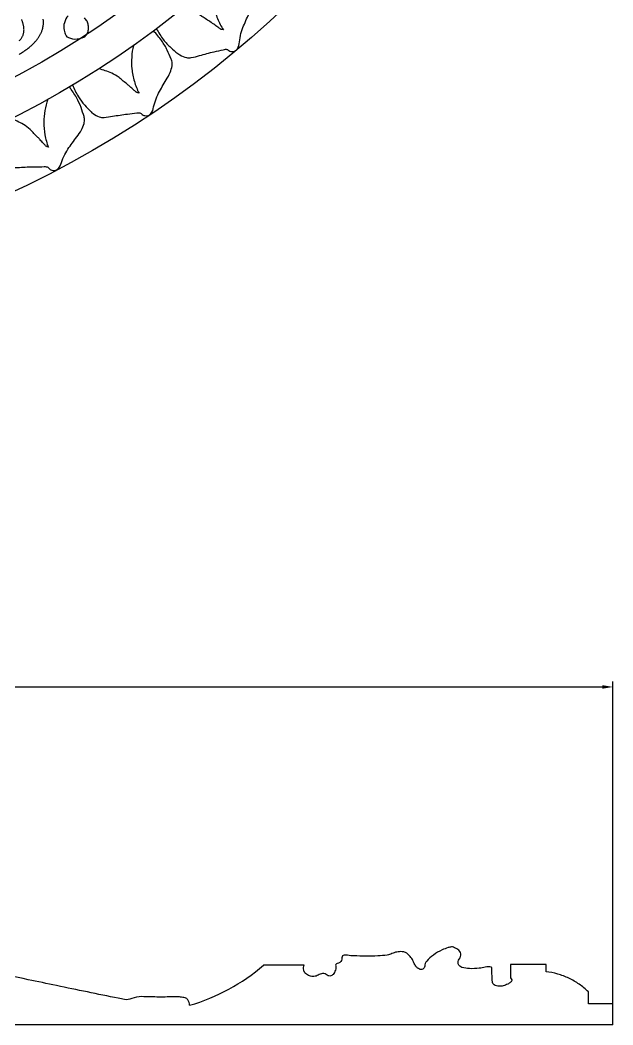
# Model space of a CAD drawing. Header units: millimetres. Extents: x 96 to 279, y 61 to 183.
# Drawn here: x 176.39 to 183.34, y 146.11 to 157.88 of the extents above; entities that cross this region are included whole.
import ezdxf

# ---------------------------------------------------------------- set-up
doc = ezdxf.new("R2010")
doc.units = ezdxf.units.MM
doc.layers.add('DIMENSIONS', color=4, linetype='Continuous')
doc.layers.add('PART', color=7, linetype='Continuous')
doc.styles.get("Standard").update_dxf_attribs({"font": 'arial.ttf'})
doc.dimstyles.new('BALMER1', dxfattribs={"dimscale": 0, "dimtxt": 0.09375, "dimasz": 0.125, "dimexe": 0.0625, "dimexo": 0.125, "dimgap": 0.0625, "dimtad": 1, "dimdec": 4, "dimlfac": -1, "dimzin": 3, "dimdsep": 46, "dimlunit": 4, "dimtxsty": 'Standard', "dimcen": 0.0625, "dimdle": 0.0625, "dimclrd": 256, "dimclre": 256, "dimclrt": 256, "dimadec": 0, "dimazin": 0, "dimtfac": 0.75, "dimtdec": 4, "dimtix": 1, "dimtmove": 2, "dimatfit": 3, "dimfxl": 1, "dimtolj": 1, "dimtzin": 3, "dimarcsym": 0})

# ---------------------------------------------------------------- blocks, each defined once
blk = doc.blocks.new('BALMERREPEAT240VIC')
at = {"layer": 'PART'}
for points in [[(-5.065, 9.198, 0.00388), (-5.078, 9.19, 0.015342), (-5.132, 9.154, 0.016729), (-5.18, 9.118, 0.004443), (-5.193, 9.107, 0.005109), (-5.204, 9.098, 0.01532), (-5.235, 9.068, 0.018761), (-5.259, 9.042, 0.00665), (-5.271, 9.028, 0.009918), (-5.278, 9.018, 0.008188), (-5.288, 9.005, 0.009198), (-5.296, 8.993, 0.011771), (-5.304, 8.98, 0.010918), (-5.312, 8.966, 0.012263), (-5.319, 8.952, 0.012046), (-5.325, 8.937, 0.011514), (-5.331, 8.923, 0.011316), (-5.336, 8.908, 0.010839), (-5.34, 8.894, 0.009371), (-5.343, 8.877, 0.013191), (-5.346, 8.864, 0.009748), (-5.348, 8.847, 0.021474), (-5.349, 8.835, 0.013471), (-5.35, 8.815, 0.036485), (-5.348, 8.802, 0.027825), (-5.344, 8.785, 0.058125)], [(-5.066, 9.037, 0.039906), (-5.078, 9.026, 0.023982), (-5.089, 9.013, 0.028997), (-5.096, 9.001, 0.020322), (-5.104, 8.987, 0.023621), (-5.11, 8.973, 0.020923), (-5.115, 8.957, 0.023532), (-5.118, 8.943, 0.020103), (-5.12, 8.927, 0.022557), (-5.121, 8.912, 0.01545), (-5.12, 8.895, 0.018912), (-5.119, 8.881, 0.010905), (-5.116, 8.864, 0.012838), (-5.113, 8.85, 0.009027), (-5.109, 8.834, 0.009646), (-5.105, 8.82, 0.011294), (-5.1, 8.806, 0.010293), (-5.094, 8.791, 0.015321)]]:
    blk.add_lwpolyline(points, format="xyb", dxfattribs=at)
at = {"layer": 'PART', "flags": 128}
blk.add_lwpolyline([(-5.64, 8.745, 0.116564), (-5.594, 8.828, 0.127706), (-5.592, 8.916, 0.041337), (-5.611, 8.973, 0.110231), (-5.625, 8.991, 0.094715), (-5.642, 9.002, 0.039654), (-5.689, 9.015, 0.137533), (-5.802, 9.006, 0.194611), (-5.863, 8.951, 0.081771), (-5.876, 8.907, 0.072916), (-5.875, 8.855, 0.079614), (-5.86, 8.811, 0.074967), (-5.831, 8.772)], format="xyb", dxfattribs=at)
blk = doc.blocks.new('*D143')
at = {"layer": 'Defpoints', "color": 0, "transparency": 16777216}
for p in [(183.345, 150.073), (159.417, 146.359), (183.345, 146.114)]:
    blk.add_point(p, dxfattribs=at)
at = {"layer": 'DIMENSIONS', "lineweight": -2, "transparency": 16777216}
for p, q in [((159.417, 146.484), (159.417, 150.136)), ((183.345, 146.239), (183.345, 150.136)), ((159.542, 150.073), (183.22, 150.073))]:
    blk.add_line(p, q, dxfattribs=at)
at = {"layer": 'DIMENSIONS', "transparency": 16777216}
for points in [[(159.542, 150.094), (159.542, 150.052), (159.417, 150.073)], [(183.22, 150.094), (183.22, 150.052), (183.345, 150.073)]]:
    blk.add_solid(points, dxfattribs=at)
at = {"layer": 'DIMENSIONS', "transparency": 16777216, "insert": (171.381, 150.182), "char_height": 0.0938, "attachment_point": 5}
blk.add_mtext('\\A1;D', dxfattribs=at)
blk = doc.blocks.new('BALMERREPEAT240VIB')
at = {"layer": 'PART', "flags": 128}
for points in [[(-11.031, 1.425, 0.041693), (-11.181, 1.457, 0.051437), (-11.305, 1.46, 0.011081), (-11.412, 1.45, 0.039226), (-11.442, 1.444, 0.072949), (-11.517, 1.41, 0.105042), (-11.558, 1.37, 0.023034), (-11.609, 1.283, -0.013301), (-11.696, 1.13, -0.002833), (-11.754, 1.036, -0.011962), (-11.768, 1.014, -0.229711), (-11.797, 0.998, 0.168095), (-11.837, 0.981, 0.084296), (-11.859, 0.953, 0.130082), (-11.864, 0.931, 0.177106), (-11.835, 0.855, -0.071302), (-11.729, 0.691, -0.023904), (-11.663, 0.526, 0.042981), (-11.622, 0.436, 0.06288), (-11.575, 0.371, 0.087222), (-11.528, 0.336, 0.051635), (-11.506, 0.328, 0.01104), (-11.396, 0.301, 0.042881), (-11.27, 0.285, 0.036179), (-11.119, 0.289)], [(-11.588, 0.873, -0.024053), (-11.565, 0.888, -0.080565), (-11.557, 0.891, -0.015855), (-11.518, 0.898, 0.011104), (-11.463, 0.908, 0.006339), (-11.424, 0.916, 0.001921), (-11.299, 0.944, 0.068965), (-11.205, 0.979, 0.043033), (-11.072, 1.068)], [(-11.108, 0.58, 0.04113), (-11.202, 0.679, 0.04113), (-11.311, 0.762, 0.045074), (-11.445, 0.83, 0.045074), (-11.588, 0.873)]]:
    blk.add_lwpolyline(points, format="xyb", dxfattribs=at)

msp = doc.modelspace()

# ---------------------------------------------------------------- linework, layer by layer
for p, q in [((179.72563, 146.81459), (179.24895, 146.81459)), ((182.56039, 146.82022), (182.1431, 146.82022)), ((182.1431, 146.82022), (182.1431, 146.6644)), ((182.56039, 146.73734), (182.56039, 146.82022)), ((183.05718, 146.35939), (183.05718, 146.50195)), ((183.34452, 146.35939), (183.05718, 146.35939)), ((183.34452, 146.11394), (183.34452, 146.35939)), ((183.34452, 146.11394), (183.34452, 146.35939)), ((183.34452, 146.11394), (173.28717, 146.11394))]:
    msp.add_line(p, q)
at = {"flags": 128}
for points in [[(182.1431, 146.6644, -0.13077999), (182.15771, 146.64168, -0.2162586), (182.15579, 146.62498, -0.09716894), (182.14522, 146.61328, -0.03844361), (182.11185, 146.59207, -0.05876685), (182.05817, 146.57114, -0.07111491), (182.01078, 146.56579, -0.14401724), (181.95231, 146.58489, -0.22118135), (181.93137, 146.62032, -0.01148819), (181.92858, 146.65724, -0.00631571), (181.9259, 146.72452, -0.01515123), (181.92603, 146.76602, 0.04004915), (181.9253, 146.78172, 0.29483422), (181.91913, 146.78904, 0.07411092), (181.8843, 146.79428, 0.05988543), (181.84822, 146.79, -0.03012849), (181.77734, 146.77727, -0.0415623), (181.66405, 146.77338, -0.05217242), (181.5747, 146.78716, -0.55256613), (181.54401, 146.88503, 0.4602207), (181.52614, 146.99794, 0.04315328), (181.47484, 147.02368, 0.11166872), (181.45269, 147.02717, 0.06065148), (181.41232, 147.01952, 0.03276187), (181.34169, 146.99181, 0.04639357), (181.24051, 146.93223, 0.05201192), (181.16234, 146.86245, 0.18678405), (181.13926, 146.80273, -0.3024802), (181.11617, 146.76801, -0.09297008), (181.09333, 146.76311, -0.12005629), (181.07555, 146.76697, -0.0644546), (181.05506, 146.78042, -0.05048618), (181.03353, 146.80307, -0.07542058), (181.01202, 146.84164, 0.06080697), (180.9868, 146.89014, 0.05206392), (180.94443, 146.93992, 0.08557096), (180.91126, 146.96218, 0.09199548), (180.87234, 146.97157, 0.0596752), (180.81106, 146.96752, 0.06034005), (180.75266, 146.94909, -0.06517055), (180.69839, 146.93254, -0.03482265), (180.58825, 146.9219, -0.01375158), (180.30833, 146.92214, -0.03844304), (180.23411, 146.92997, 0.072513), (180.19442, 146.93145, 0.3974901), (180.16813, 146.90065, -0.24549232), (180.14303, 146.84612, -0.12346607), (180.11377, 146.83332, 0.21035926), (180.09765, 146.82274, 0.21814473), (180.09488, 146.80379, -0.12535022), (180.096, 146.7715, -0.09838038), (180.07108, 146.71427, -0.15158314), (180.03874, 146.68901, -0.27865168), (179.99508, 146.69701, 0.2066158), (179.94005, 146.71508, 0.11986051), (179.88872, 146.69757, -0.12563619), (179.83948, 146.6814, -0.10094024), (179.78773, 146.68836, -0.09993946), (179.74235, 146.71521, -0.16925962), (179.7199, 146.7561, -0.13290998), (179.72563, 146.81459)], [(178.38267, 146.3443, 0.11139958), (178.36098, 146.40789, 0.20208364), (178.33002, 146.43006, 0.02472037), (178.27359, 146.43993, 0.03120755), (178.22829, 146.44271, 0.00591158), (178.11905, 146.4413, -0.00679008), (178.02395, 146.44024, -0.00961338), (177.92624, 146.44236, 0.00874594), (177.81884, 146.44487, 0.10340948), (177.70305, 146.42138, -0.14552922), (177.6188, 146.41145, -0.00741786), (177.54562, 146.42527, -0.00074715), (176.82139, 146.57431, -0.00050645), (176.49007, 146.64336, 0.00035713), (176.02025, 146.74142, 0.03544978), (175.74916, 146.77801, 0.01778202), (175.20454, 146.79313)], [(183.05718, 146.50195, 0.04053218), (182.94893, 146.59044, 0.04053218), (182.82781, 146.66031, 0.04046858), (182.69723, 146.70967, 0.04046858), (182.56039, 146.73734)]]:
    msp.add_lwpolyline(points, format="xyb", dxfattribs=at)
for radius in [11.90239, 11.12313, 10.70843]:
    msp.add_circle((171.31971, 166.68139), radius)
msp.add_arc((177.74611, 148.54984), 2.29556, 286.099102, 310.894743)

# ---------------------------------------------------------------- block references
for name, rotation in [('BALMERREPEAT240VIC', 180), ('BALMERREPEAT240VIB', 134.2372881355932), ('BALMERREPEAT240VIB', 128.135593220339), ('BALMERREPEAT240VIB', 122.0338983050847)]:
    msp.add_blockref(name, (171.31971, 166.68139), dxfattribs=dict(rotation=rotation))

# ---------------------------------------------------------------- dimensions: what is measured, and where the dimension line sits
at = {"layer": 'DIMENSIONS'}
dim = msp.add_linear_dim(base=(183.34452, 150.07311), p1=(159.41733, 146.35939), p2=(183.34452, 146.11394), text='D', dimstyle='BALMER1', override={"dimscale": 1}, dxfattribs=at)
dim.commit()
dim.dimension.update_dxf_attribs({"geometry": '*D143', "text_midpoint": (171.38092, 150.18248)})

doc.saveas('drawing.dxf')
